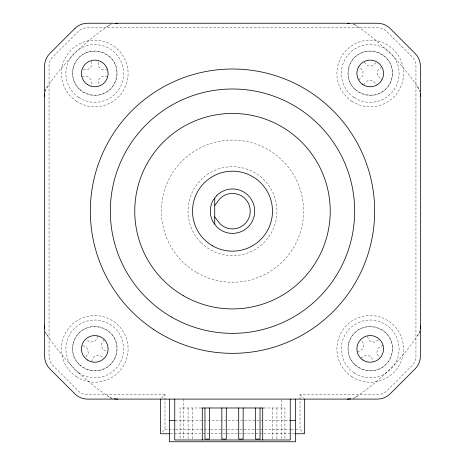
<?xml version="1.0" encoding="UTF-8"?>
<svg xmlns="http://www.w3.org/2000/svg" width="465" height="465" viewBox="0 0 465 465"><rect width="100%" height="100%" fill="white"/><g stroke="black" fill="none" stroke-linecap="round" stroke-linejoin="round"><path stroke-width="0.35" stroke-dasharray="2.33 1.74" d="M86.048 356.934L88.373 352.906L87.106 348.198L81.933 345.21M98.255 335.788L95.267 340.961L90.559 342.223L85.38 339.235M91.355 361.532L94.343 356.359L99.057 355.097L104.23 358.085M104.23 339.235L101.242 344.414L102.503 349.122L107.107 351.778M358.713 79.875L362.938 75.65L362.938 70.773L358.713 66.547M375.976 62.612L372.692 65.896L367.815 65.896L363.589 61.671M363.589 84.758L367.815 80.532L372.692 80.532L376.917 84.758M381.794 66.547L377.568 70.773L377.568 75.65L381.794 79.875M161.518 398.116L164.97 394.657L164.97 429.311L161.518 432.764M357.376 352.11L362.555 349.122L363.816 344.414L360.828 339.235M378.527 339.898L374.499 342.223L369.791 340.961L366.804 335.788M360.828 358.085L366.002 355.097L370.715 356.359L373.703 361.532M383.125 345.21L377.952 348.198L376.691 352.906L379.678 358.085M83.258 69.762L87.908 69.762L91.355 66.315L91.355 60.34M107.682 69.762L101.701 69.762L98.255 66.315L98.255 60.34M81.933 76.661L87.908 76.661L91.355 80.108L91.355 86.089M107.682 76.661L101.701 76.661L98.255 80.108L98.255 84.758M164.97 394.657L86.606 394.628A13.328 13.328 0 0 1 78.69 391.35L52.278 364.926A13.328 13.328 0 0 1 49.052 357.149L49.052 65.199A13.328 13.328 0 0 1 52.278 57.428L78.69 31.004A13.328 13.328 0 0 1 86.606 27.726L378.394 27.726A13.328 13.328 0 0 1 386.31 31.004L412.722 57.428A13.328 13.328 0 0 1 415.948 65.199L415.948 357.149A13.328 13.328 0 0 1 412.722 364.926L386.31 391.35A13.328 13.328 0 0 1 378.394 394.628L300.03 394.657L300.03 429.311L303.482 432.764M201.049 407.985L180.077 407.985L180.077 438.553M263.951 407.985L284.923 407.985L284.923 439.971M175.218 420.424L289.782 420.424M164.97 429.311L175.136 429.311M175.863 429.311L209.988 429.311M210.715 429.311L226.693 429.311M227.42 429.311L239.033 429.311M239.76 429.311L255.738 429.311M256.459 429.311L290.59 429.311M291.317 429.311L300.03 429.311M170.138 433.752L294.862 433.752M300.03 394.657L303.482 398.116M281.372 399.819L281.372 438.542M276.925 407.985L276.925 439.082M272.484 407.985L272.484 439.082M192.516 407.985L192.516 439.082M188.075 407.985L188.075 439.082M183.629 399.098L183.629 438.542M420.424 331.272A223.02 223.02 0 0 1 352.598 399.098M112.402 399.098A223.02 223.02 0 0 1 44.576 331.272M44.576 91.082A223.02 223.02 0 0 1 111.815 23.628M354.359 24.389A223.02 223.02 0 0 1 420.424 91.082M107.775 26.29A17.769 17.769 0 0 1 110.868 24.622M45.192 91.756A17.769 17.769 0 0 1 47.616 86.449M353.04 24.209A17.769 17.769 0 0 1 357.225 26.29M417.384 86.449A17.769 17.769 0 0 1 419.808 91.756M47.616 335.899A17.769 17.769 0 0 1 45.529 331.714M111.96 398.145A17.769 17.769 0 0 1 107.775 396.064M357.225 396.064A17.769 17.769 0 0 1 353.04 398.145M419.808 330.592A17.769 17.769 0 0 1 417.384 335.899M73.348 67.466C66.571 95.807 107.961 106.898 116.262 78.963C123.045 50.621 81.648 39.525 73.348 67.466M73.348 342.908C66.571 371.256 107.961 382.346 116.262 354.411C123.045 326.064 81.648 314.974 73.348 342.908M348.797 67.466C342.013 95.807 383.41 106.898 391.71 78.963C398.488 50.621 357.097 39.525 348.797 67.466M348.797 342.908C342.013 371.256 383.41 382.346 391.71 354.411C398.488 326.064 357.097 314.974 348.797 342.908M196.957 272.734A71.081 71.081 0 0 0 303.581 211.174A71.081 71.081 0 0 0 196.957 149.614A71.081 71.081 0 0 0 196.957 272.734M79.097 88.92A22.215 22.215 0 0 0 116.262 78.963A22.215 22.215 0 0 0 89.059 51.755A22.215 22.215 0 0 0 79.097 88.92M78.736 372.907A28.877 28.877 0 0 0 123.591 350.784A28.877 28.877 0 0 0 82.003 323.001A28.877 28.877 0 0 0 78.736 372.907M354.179 372.907A28.877 28.877 0 0 0 399.04 350.784A28.877 28.877 0 0 0 357.451 323.001A28.877 28.877 0 0 0 354.179 372.907M354.179 97.464A28.877 28.877 0 0 0 399.04 75.342A28.877 28.877 0 0 0 357.451 47.552A28.877 28.877 0 0 0 354.179 97.464M78.736 97.464A28.877 28.877 0 0 0 123.591 75.342A28.877 28.877 0 0 0 82.003 47.552A28.877 28.877 0 0 0 78.736 97.464M201.06 242.62A44.466 44.466 0 0 0 275.449 222.683A44.466 44.466 0 0 0 220.991 168.225A44.466 44.466 0 0 0 201.06 242.62M76.266 101.161A33.323 33.323 0 0 0 128.026 75.632A33.323 33.323 0 0 0 80.038 43.565A33.323 33.323 0 0 0 76.266 101.161M351.709 101.161A33.323 33.323 0 0 0 403.475 75.632A33.323 33.323 0 0 0 355.487 43.565A33.323 33.323 0 0 0 351.709 101.161M351.709 376.603A33.323 33.323 0 0 0 403.475 351.075A33.323 33.323 0 0 0 355.487 319.013A33.323 33.323 0 0 0 351.709 376.603M76.266 376.603A33.323 33.323 0 0 0 128.026 351.075A33.323 33.323 0 0 0 80.038 319.013A33.323 33.323 0 0 0 76.266 376.603M354.545 364.368A22.215 22.215 0 0 0 391.71 354.411A22.215 22.215 0 0 0 364.502 327.203A22.215 22.215 0 0 0 354.545 364.368M79.097 364.368A22.215 22.215 0 0 0 116.262 354.411A22.215 22.215 0 0 0 89.059 327.203A22.215 22.215 0 0 0 79.097 364.368M354.545 88.92A22.215 22.215 0 0 0 391.71 78.963A22.215 22.215 0 0 0 364.502 51.755A22.215 22.215 0 0 0 354.545 88.92"/><path stroke-width="0.7" d="M214.731 205.454L219.962 198.636A17.734 17.734 0 0 1 245.038 198.636A17.734 17.734 0 0 1 245.038 223.712A17.734 17.734 0 0 1 219.962 223.712L214.731 216.893M201.769 407.985L263.231 407.985M169.411 420.424L175.218 420.424M289.782 420.424L295.589 420.424M169.417 433.752L160.53 433.752L160.53 399.098M295.589 433.752L304.47 433.752L304.47 399.098M295.589 399.098L295.589 441.75L169.417 441.75L169.411 399.098M290.253 399.098L290.253 439.971L174.747 439.971L174.747 399.098M262.708 407.985L262.708 439.971M260.045 407.985L260.045 439.082L255.605 439.082L255.605 407.985M243.16 407.985L243.16 439.082L238.719 439.082L238.719 407.985M226.281 407.985L226.281 439.082L221.84 439.082L221.84 407.985M214.731 198.16L214.731 224.194M209.395 407.985L209.395 439.082L204.955 439.082L204.955 407.985M202.292 407.985L202.292 439.971M44.576 96.389A17.769 17.769 0 0 1 44.727 94.052M44.727 328.296A17.769 17.769 0 0 1 44.576 325.959M117.715 399.098A17.769 17.769 0 0 1 114.221 398.755M350.779 398.755A17.769 17.769 0 0 1 347.285 399.098M420.424 325.959A17.769 17.769 0 0 1 420.273 328.296M420.273 94.052A17.769 17.769 0 0 1 420.424 96.389M347.285 23.25A17.769 17.769 0 0 1 349.622 23.407M115.378 23.407A17.769 17.769 0 0 1 117.715 23.25M216.795 195.469L213.261 200.066A22.215 22.215 0 0 0 213.261 222.282L216.795 226.885A22.215 22.215 0 0 0 248.205 226.885A22.215 22.215 0 0 0 248.205 195.469A22.215 22.215 0 0 0 216.795 195.469M74.912 28.452L49.778 53.585A17.769 17.769 0 0 0 44.576 66.152L44.576 356.196A17.769 17.769 0 0 0 49.778 368.762L74.912 393.896A17.769 17.769 0 0 0 87.478 399.098L377.522 399.098A17.769 17.769 0 0 0 390.089 393.896L415.222 368.762A17.769 17.769 0 0 0 420.424 356.196L420.424 66.152A17.769 17.769 0 0 0 415.222 53.585L390.089 28.452A17.769 17.769 0 0 0 377.522 23.25L87.478 23.25A17.769 17.769 0 0 0 74.912 28.452M212.511 245.805A39.984 39.984 0 0 0 272.484 211.174A39.984 39.984 0 0 0 212.511 176.549A39.984 39.984 0 0 0 212.511 245.805M183.629 295.821A97.737 97.737 0 0 0 330.237 211.174A97.737 97.737 0 0 0 183.629 126.532A97.737 97.737 0 0 0 183.629 295.821M362.816 84.531A13.328 13.328 0 0 0 383.52 74.324A13.328 13.328 0 0 0 364.327 61.496A13.328 13.328 0 0 0 362.816 84.531M87.374 84.531A13.328 13.328 0 0 0 108.078 74.324A13.328 13.328 0 0 0 88.885 61.496A13.328 13.328 0 0 0 87.374 84.531M87.374 359.98A13.328 13.328 0 0 0 108.078 349.767A13.328 13.328 0 0 0 88.885 336.945A13.328 13.328 0 0 0 87.374 359.98M362.816 359.98A13.328 13.328 0 0 0 383.52 349.767A13.328 13.328 0 0 0 364.327 336.945A13.328 13.328 0 0 0 362.816 359.98M171.411 316.979A122.173 122.173 0 0 0 354.673 211.174A122.173 122.173 0 0 0 171.411 105.369A122.173 122.173 0 0 0 171.411 316.979M153.52 329.383A142.168 142.168 0 0 0 374.36 220.474A142.168 142.168 0 0 0 169.62 83.671A142.168 142.168 0 0 0 153.52 329.383"/></g></svg>
